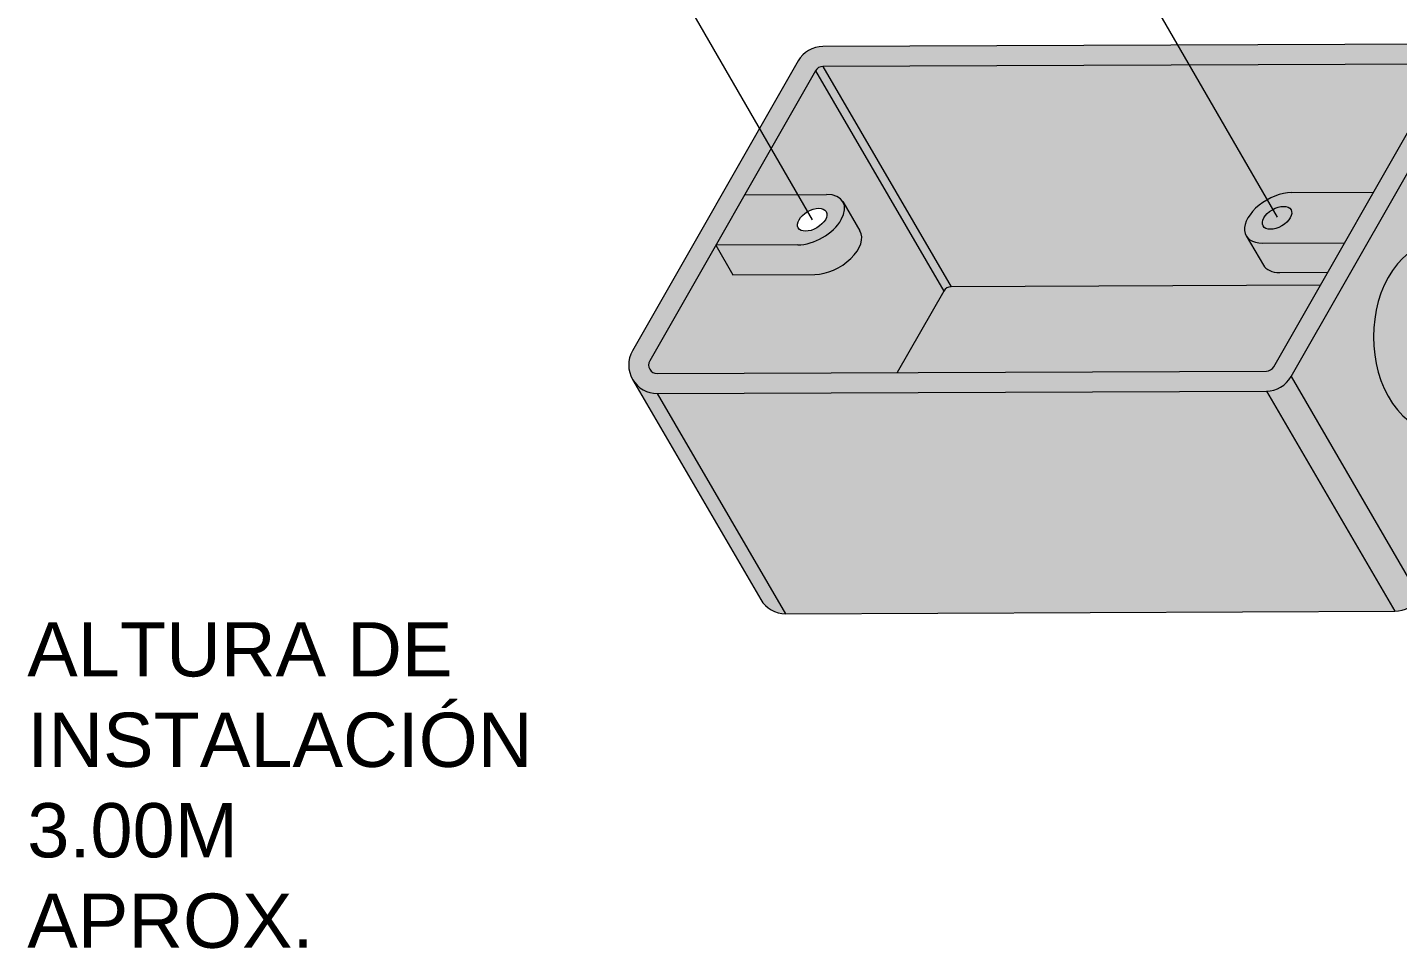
# Model space of a CAD drawing. Header units: millimetres. Extents: x -363 to 427, y -108 to 824.
# Drawn here: x 215.58 to 239.67, y 48.72 to 64.9 of the extents above; entities that cross this region are included whole.
import ezdxf

# ---------------------------------------------------------------- set-up
doc = ezdxf.new("R2010")
doc.units = ezdxf.units.MM
doc.layers.add('TEXTOS', color=251, linetype='Continuous', lineweight=20)
doc.styles.get("Standard").update_dxf_attribs({"font": 'arial.ttf'})

# ---------------------------------------------------------------- blocks, each defined once
blk = doc.blocks.new('A$C1ecbb190')
at = {"lineweight": 0, "transparency": 33554687}
h = blk.add_hatch(color=252, dxfattribs=at)
h.dxf.hatch_style = 1
edge = h.paths.add_edge_path(flags=0)
edge.add_ellipse((12.39129494585654, 8.143410935917473), major_axis=(-0.06099598676604415, 0.0352160493791548), ratio=0.7071067811869526, start_angle=180, end_angle=356.8175339428072)
edge.add_line((12.33177545817784, 8.18096711591761), (12.18561192177958, 7.927804445023412))
edge.add_ellipse((12.20335360886702, 7.819702322045032), major_axis=(-0.1343315388688072, 0.07755635012729903), ratio=0.6109602183845254, start_angle=242.61791704809661, end_angle=296.58458888709106, ccw=False)
edge.add_line((12.30721058030986, 7.856908344784188), (12.45229093309558, 8.10819488680363))
h.paths.add_polyline_path([(13.1065091099947, 8.532048398771622), (13.15418219747198, 8.614620607534107), (12.04897980149644, 8.614620607891538), (12.00130671473403, 8.532048398890765)], flags=16)
edge = h.paths.add_edge_path(flags=16)
edge.add_line((13.40664152403724, 8.012203810611027), (13.10650911118501, 8.53204839880982))
edge.add_line((13.1065091099947, 8.532048398771622), (12.00130671385932, 8.532048398863935))
edge.add_line((12.00130671473403, 8.532048398890765), (12.26788952343145, 8.070313429653652))
edge.add_line((12.26788952310972, 8.070313429871021), (12.32901059649294, 8.176178234560666))
edge.add_ellipse((12.39129494585654, 8.143410935917473), major_axis=(-0.06099598676604415, 0.0352160493791548), ratio=0.7071067811869526, start_angle=356.8175339428711, end_angle=363.18246606492494, ccw=False)
edge.add_ellipse((12.39129494585654, 8.143410935917473), major_axis=(-0.06099598676604415, 0.0352160493791548), ratio=0.7071067811869526, start_angle=180, end_angle=356.8175339428711, ccw=False)
edge.add_line((12.45229093267585, 8.108194886484398), (12.39687045926075, 8.01220381051553))
edge.add_line((12.3968704596366, 8.012203810611027), (12.71107078952855, 8.01220381070334))
edge.add_line((12.7110707889999, 8.012203810968913), (12.80574146681533, 8.176178234898089))
edge.add_ellipse((12.86802581675897, 8.143410936274904), major_axis=(-0.06099598676604415, 0.0352160493791548), ratio=0.7071067811869526, start_angle=356.8175339428711, end_angle=363.18246606492494, ccw=False)
edge.add_ellipse((12.86802581675897, 8.143410936274904), major_axis=(-0.06099598676604415, 0.0352160493791548), ratio=0.7071067811869526, start_angle=180, end_angle=356.8175339428711, ccw=False)
edge.add_line((12.92902180322062, 8.10819488672314), (12.87360132980552, 8.012203810754272))
edge.add_line((12.8736013301816, 8.012203810611027), (13.40664152348381, 8.012203810425945))
edge = h.paths.add_edge_path(flags=0)
edge.add_ellipse((12.94233955409186, 8.272126104750896), major_axis=(-0.0609959867660174, 0.03521604937916351), ratio=0.7071067811867473, start_angle=233.3254298362215, end_angle=306.6745701642068, ccw=False)
edge.add_ellipse((12.94233955409186, 8.272126104750896), major_axis=(-0.0609959867660174, 0.03521604937916351), ratio=0.7071067811867473, start_angle=216.8236547808617, end_angle=233.3254298362215, ccw=False)
edge.add_ellipse((12.94233955409186, 8.272126104750896), major_axis=(-0.0609959867660174, 0.03521604937916351), ratio=0.7071067811867473, start_angle=199.7846137950079, end_angle=216.8236547808617, ccw=False)
edge.add_ellipse((12.94233955409186, 8.272126104750896), major_axis=(-0.0609959867660174, 0.03521604937916351), ratio=0.7071067811867473, start_angle=188.1155774416135, end_angle=199.7846137950079, ccw=False)
edge.add_ellipse((12.94233955409186, 8.272126104750896), major_axis=(-0.0609959867660174, 0.03521604937916351), ratio=0.7071067811867473, start_angle=340.2153862038701, end_angle=548.1155774416135, ccw=False)
edge.add_ellipse((12.94937026466982, 8.28430365363647), major_axis=(-0.06099598676601745, 0.03521604937916353), ratio=0.7071067811867474, start_angle=8.115577442642802, end_angle=171.8844225573572, ccw=False)
edge.add_ellipse((12.94233955409186, 8.272126104750896), major_axis=(-0.0609959867660174, 0.03521604937916351), ratio=0.7071067811867473, start_angle=340.2153862038701, end_angle=548.1155774416135, ccw=False)
edge.add_ellipse((12.94233955409186, 8.272126104750896), major_axis=(-0.0609959867660174, 0.03521604937916351), ratio=0.7071067811867473, start_angle=323.17634521920235, end_angle=340.2153862038701, ccw=False)
edge.add_ellipse((12.94233955409186, 8.272126104750896), major_axis=(-0.0609959867660174, 0.03521604937916351), ratio=0.7071067811867473, start_angle=306.6745701642068, end_angle=323.17634521920235, ccw=False)
edge = h.paths.add_edge_path(flags=0)
edge.add_ellipse((12.46560868318943, 8.272126104631752), major_axis=(-0.06099598676601745, 0.03521604937916353), ratio=0.7071067811867474, start_angle=216.8236547808617, end_angle=233.3254298362215, ccw=False)
edge.add_ellipse((12.46560868318943, 8.272126104631752), major_axis=(-0.06099598676601745, 0.03521604937916353), ratio=0.7071067811867474, start_angle=199.7846137975169, end_angle=216.8236547808617, ccw=False)
edge.add_ellipse((12.46560868318943, 8.272126104631752), major_axis=(-0.06099598676601745, 0.03521604937916353), ratio=0.7071067811867474, start_angle=188.1155774419194, end_angle=199.7846137975169, ccw=False)
edge.add_ellipse((12.46560868318943, 8.272126104631752), major_axis=(-0.06099598676601745, 0.03521604937916353), ratio=0.7071067811867474, start_angle=340.2153862040287, end_angle=548.1155774419194, ccw=False)
edge.add_ellipse((12.47263939454251, 8.28430365363647), major_axis=(-0.06099598676601745, 0.03521604937916353), ratio=0.7071067811867474, start_angle=8.11557744264121, end_angle=171.8844225573448, ccw=False)
edge.add_ellipse((12.46560868318943, 8.272126104631752), major_axis=(-0.06099598676601745, 0.03521604937916353), ratio=0.7071067811867474, start_angle=340.2153862040287, end_angle=548.1155774419194, ccw=False)
edge.add_ellipse((12.46560868318943, 8.272126104631752), major_axis=(-0.06099598676601745, 0.03521604937916353), ratio=0.7071067811867474, start_angle=323.1763452192023, end_angle=340.2153862040287, ccw=False)
edge.add_ellipse((12.46560868318943, 8.272126104631752), major_axis=(-0.06099598676601745, 0.03521604937916353), ratio=0.7071067811867474, start_angle=306.6745701642068, end_angle=323.1763452192023, ccw=False)
edge.add_ellipse((12.46560868318943, 8.272126104631752), major_axis=(-0.06099598676601745, 0.03521604937916353), ratio=0.7071067811867474, start_angle=233.3254298362215, end_angle=306.6745701642068, ccw=False)
h.paths.add_polyline_path([(13.40664152403724, 8.012203810611027), (13.46645346363448, 8.115801129856663), (13.17845990397586, 8.61462060765325), (13.15418219747198, 8.614620607534107), (13.1065091099947, 8.532048398771622)], flags=16)
h.paths.add_polyline_path([(11.05055574347625, 8.773752274551953, -0.1040247586890584), (10.91853776760945, 8.949080970445266), (10.81731169768227, 8.773752274432809)])
h.paths.add_polyline_path([(12.18181524660281, 8.012203810849769), (12.24162718697448, 8.115801129975807), (12.00130671473403, 8.532048398890765), (12.04897980149644, 8.614620607891538), (11.83400974686992, 8.614620607891538)], flags=16)
edge = h.paths.add_edge_path(flags=16)
edge.add_ellipse((12.39129494585654, 8.143410935917473), major_axis=(-0.06099598676604415, 0.0352160493791548), ratio=0.7071067811869526, start_angle=180, end_angle=356.8175339428711)
edge.add_line((12.33177545817784, 8.18096711591761), (12.18561192177958, 7.927804445023412))
edge.add_ellipse((12.20335360886702, 7.819702322045032), major_axis=(-0.1343315388688072, 0.07755635012729903), ratio=0.6109602183845254, start_angle=242.61791704809661, end_angle=296.5845888870913, ccw=False)
edge.add_line((12.30721058030986, 7.856908344784188), (12.45229093309558, 8.10819488680363))
h.paths.add_polyline_path([(12.30893093325744, 6.54084742049281), (12.6485525754299, 7.134644819775076, -0.2679491924368995), (12.8649969831913, 7.260783694186557), (15.9838565255011, 7.273448400059351), (15.09251462157658, 8.817297865310138), (15.09477943601269, 8.808845463076068), (14.66207898147968, 8.059386291542523), (14.50534795488966, 8.149874991574961, -0.04994943867218943), (14.26733932127604, 8.012203810611027), (13.52626540400638, 8.012203810372739), (13.46645346363448, 8.115801129856663), (13.40664152403724, 8.012203810611027), (13.1065091099947, 8.532048398771622), (12.00130671473403, 8.532048398890765), (12.24162718697448, 8.115801129975807), (12.18181524660281, 8.012203810849769), (11.45944292565241, 8.012203810730625)], flags=17)
h.paths.add_polyline_path([(12.28737986614374, 7.801803988972097), (12.31106792106289, 7.760775074520552), (12.24297308929818, 7.760775074520552, 0.5773502691909038), (12.23072436179768, 7.739559655585708), (12.25513613482372, 7.697277224817753), (12.20776002534285, 7.697277224817753), (12.18743116124529, 7.732487849512381, 0.2679491924296183), (12.138436250111, 7.760775074639696), (12.1044065625872, 7.760775074877529), (12.08071850766805, 7.801803989091241), (12.1351627416816, 7.801803988733809, 0.5773502691896706), (12.14128710540194, 7.812411698618234), (12.10274477007056, 7.879168981709881), (12.15012087919376, 7.879168981829025), (12.18662176080602, 7.815947601595326, 0.2679491924302094), (12.211119215807, 7.801803989210384)], flags=16)
h.paths.add_polyline_path([(12.55744937815325, 7.801803988733809), (12.61189361180914, 7.801803988852953, 0.5773502691896727), (12.61801797666203, 7.812411698618234), (12.57947564097299, 7.879168981829025), (12.62685175039428, 7.879168982067768), (12.66335263129167, 7.815947601595326, 0.2679491924302107), (12.68785008706709, 7.801803988852953), (12.76411073668851, 7.801803989210384), (12.78779879196577, 7.76077507475884), (12.71970396020106, 7.76077507475884, 0.5773502691909027), (12.70745523234268, 7.739559655585708), (12.73186700536871, 7.697277224579466), (12.68449089553019, 7.69727722469861), (12.66416203214817, 7.732487848916662, 0.2679491924296181), (12.61516712101366, 7.760775074997582), (12.58113743384729, 7.760775074520552)], flags=16)
edge = h.paths.add_edge_path()
edge.add_ellipse((12.1932545862403, 7.802210301080322), major_axis=(-0.1343315388688072, 0.07755635012729903), ratio=0.6109602183845254, start_angle=0, end_angle=353.882596357598, ccw=False)
edge.add_ellipse((12.1932545862403, 7.802210301080322), major_axis=(-0.1343315388688072, 0.07755635012729903), ratio=0.6109602183845254, start_angle=353.882596357598, end_angle=360, ccw=False)
edge.add_ellipse((12.20335360886702, 7.819702322045032), major_axis=(-0.1343315388688072, 0.07755635012729903), ratio=0.6109602183845254, start_angle=296.5845888870913, end_angle=366.1174036426872, ccw=False)
edge.add_line((12.18561192204606, 7.927804444947014), (12.26788952299421, 8.070313430027))
edge.add_line((12.26788952310972, 8.070313429871021), (12.24162718726257, 8.11580112997035))
edge.add_line((12.24162718697448, 8.115801129975807), (12.18181524660258, 8.012203810636947))
edge.add_line((12.18181524660281, 8.012203810849769), (11.45944292572904, 8.012203810757455))
edge.add_line((11.45944292565241, 8.012203810730625), (12.30893093364011, 6.540847420508726))
edge.add_line((12.30893093325744, 6.54084742049281), (12.64855257569843, 7.134644819801906))
edge.add_arc((12.86601424874925, 7.010267901697716), 0.2505178575497495, 90.23265883287797, 150.2326588341108, ccw=False)
edge.add_line((12.8649969831913, 7.260783694186557), (15.98385652609045, 7.273448400294455))
edge.add_line((15.9838565255011, 7.273448400059351), (15.09251462116163, 8.817297865508863))
edge.add_line((15.09251462157658, 8.817297865310138), (15.09477943604861, 8.808845463062426))
edge.add_line((15.09477943601269, 8.808845463076068), (14.66207898174116, 8.059386291630744))
edge.add_line((14.66207898147968, 8.059386291542523), (14.50534795509157, 8.149874991787783))
edge.add_arc((13.69901009305386, 9.269315091410135), 1.379611135269928, -65.67268219023498, -54.23462022042378, ccw=False)
edge.add_line((14.26733932127604, 8.012203810611027), (13.52626540355254, 8.012203810796109))
edge.add_line((13.52626540400638, 8.012203810372739), (13.46645346381956, 8.115801129804368))
edge.add_line((13.46645346363448, 8.115801129856663), (13.40664152326258, 8.012203810517804))
edge.add_line((13.40664152403724, 8.012203810611027), (12.87360133073503, 8.012203810796109))
edge.add_line((12.8736013301816, 8.012203810611027), (12.78394145081097, 7.856908344559997))
edge.add_ellipse((12.68008447976968, 7.819702322045032), major_axis=(-0.1343315388688072, 0.07755635012729903), ratio=0.6109602183845254, start_angle=242.6179170480966, end_angle=296.5845888870913)
edge.add_ellipse((12.68008447976968, 7.819702322045032), major_axis=(-0.1343315388688072, 0.07755635012729903), ratio=0.6109602183845254, start_angle=296.5845888870913, end_angle=366.1174036426872)
edge.add_ellipse((12.66998545744082, 7.80221030131861), major_axis=(-0.1343315388688072, 0.07755635012729903), ratio=0.6109602183845254, start_angle=0, end_angle=353.882596357598, ccw=False)
edge.add_ellipse((12.66998545744082, 7.80221030131861), major_axis=(-0.1343315388688072, 0.07755635012729903), ratio=0.6109602183845254, start_angle=353.882596357598, end_angle=360, ccw=False)
edge.add_ellipse((12.68008447976968, 7.819702322045032), major_axis=(-0.1343315388688072, 0.07755635012729903), ratio=0.6109602183845254, start_angle=296.5845888870913, end_angle=366.1174036426872, ccw=False)
edge.add_line((12.66234279294872, 7.927804444947014), (12.7110707895572, 8.012203810787469))
edge.add_line((12.7110707889999, 8.012203810968913), (12.39687045910796, 8.0122038108766))
edge.add_line((12.3968704596366, 8.012203810611027), (12.30721058026597, 7.856908344559997))
edge.add_ellipse((12.20335360886702, 7.819702322045032), major_axis=(-0.1343315388688072, 0.07755635012729903), ratio=0.6109602183845254, start_angle=242.6179170480966, end_angle=296.5845888870913)
edge.add_ellipse((12.20335360886702, 7.819702322045032), major_axis=(-0.1343315388688072, 0.07755635012729903), ratio=0.6109602183845254, start_angle=296.5845888870913, end_angle=366.1174036426872)
h.paths.add_polyline_path([(12.22575649341002, 7.728448022284283), (12.23713966604123, 7.728448022404336), (12.23072436179768, 7.739559655585708, -0.2679491924330638), (12.23072436179768, 7.753703268208938), (12.2584953256453, 7.801803988852953), (12.211119215807, 7.801803989210384, -0.2679491924302108), (12.18662176080602, 7.815947601595326), (12.15012087919376, 7.879168981829025), (12.13873770727764, 7.879168981829025), (12.15928357418443, 7.84358249596653, -0.267949192434043), (12.15928357382677, 7.836510690012346), (12.1412871057596, 7.805339892187476, -0.2679491924319045), (12.1351627416816, 7.801803988733809), (12.11671144445791, 7.801803989210384), (12.12240303101203, 7.791945872345423), (12.15643271889348, 7.791945872345423, -0.2679491924280327), (12.20542762967011, 7.763658647455941)], flags=0)
h.paths.add_polyline_path([(12.20776002534285, 7.697277224817753), (12.22575649341002, 7.728448022284283), (12.20542762967011, 7.763658647455941, 0.2679491924280328), (12.15643271889348, 7.791945872345423), (12.12240303101203, 7.791945872345423), (12.1044065625872, 7.760775074877529), (12.138436250111, 7.760775074639696, -0.2679491924296166), (12.18743116124529, 7.732487849512381)], flags=0)
h.paths.add_polyline_path([(12.31106792106289, 7.760775074520552), (12.28737986614374, 7.801803988972097), (12.2584953256453, 7.801803988852953), (12.23072436179768, 7.753703268208938, -0.2679491924302114), (12.24297308929818, 7.760775074520552)], flags=0)
h.paths.add_polyline_path([(12.15928357382677, 7.836510690012346, 0.267949192434043), (12.15928357418443, 7.84358249596653), (12.13873770727764, 7.879168981829025), (12.10274477007056, 7.879168981709881), (12.14128710540194, 7.812411698618234, -0.2679491924312765), (12.1412871057596, 7.805339892187476)], flags=0)
h.paths.add_polyline_path([(12.66416203214817, 7.732487848916662), (12.68449089553019, 7.69727722469861), (12.70248736395502, 7.72844802252348), (12.68215850057254, 7.763658647218108, 0.2679491924280347), (12.63316358943871, 7.791945872345423), (12.59913390185488, 7.791945872345423), (12.58113743384729, 7.760775074520552), (12.61516712101366, 7.760775074997582, -0.2679491924296169)], flags=0)
h.paths.add_polyline_path([(12.70248736395502, 7.72844802252348), (12.71387053730155, 7.728448022165594), (12.70745523234268, 7.739559655585708, -0.2679491924330638), (12.70745523234268, 7.753703268208938), (12.73522619654796, 7.801803988852953), (12.68785008706709, 7.801803988852953, -0.2679491924302108), (12.66335263129167, 7.815947601595326), (12.62685175039428, 7.879168982067768), (12.61546857776307, 7.879168981829025), (12.63601444544452, 7.843582496204817, -0.267949192434043), (12.6360144447292, 7.836510689774059), (12.61801797701969, 7.805339892068332, -0.2679491924319025), (12.61189361180914, 7.801803988852953), (12.59344231571845, 7.801803988972097), (12.59913390185488, 7.791945872345423), (12.63316358943871, 7.791945872345423, -0.2679491924280335), (12.68215850057254, 7.763658647218108)], flags=0)
h.paths.add_polyline_path([(12.78779879196577, 7.76077507475884), (12.76411073668851, 7.801803989210384), (12.73522619654796, 7.801803988852953), (12.70745523234268, 7.753703268208938, -0.2679491924302123), (12.71970396020106, 7.76077507475884)], flags=0)
h.paths.add_polyline_path([(12.73186700536871, 7.697277224579466), (12.71387053730155, 7.728448022165594), (12.70248736395502, 7.72844802252348), (12.68449089553019, 7.69727722469861)], flags=0)
h.paths.add_polyline_path([(12.61801797666203, 7.812411698618234, -0.2679491924312765), (12.61801797701969, 7.805339892068332), (12.6360144447292, 7.836510689774059, 0.267949192432565), (12.63601444544452, 7.843582496204817), (12.61546857776307, 7.879168981829025), (12.57947564097299, 7.879168981829025)], flags=0)
h = blk.add_hatch(color=254, dxfattribs=at)
h.dxf.hatch_style = 1
edge = h.paths.add_edge_path(flags=16)
edge.add_ellipse((12.77174380250835, 5.739232015290781), major_axis=(-0.2705439784594101, -0.1576668728106093), ratio=0.5773502691896337, start_angle=45.00000000000076, end_angle=178.5850203329857)
edge.add_line((13.04445311315908, 5.892993712344833), (13.03993435873804, 5.900743893182607))
edge.add_ellipse((12.77174380250835, 5.739232015290781), major_axis=(-0.2705439784594101, -0.1576668728106093), ratio=0.5773502691896337, start_angle=181.4285227775322, end_angle=225.0000000000007)
edge.add_line((12.89868005420817, 5.961168446817737), (12.64420534540409, 5.960135105362497))
edge.add_line((12.64420534505507, 5.960135105171503), (12.73072587140632, 5.810277157215296))
edge.add_ellipse((12.77174380250835, 5.739232015290781), major_axis=(-0.1227636166500484, -0.07154384156821121), ratio=0.5773502691896326, start_angle=0, end_angle=269.86567386716945, ccw=False)
edge.add_ellipse((12.77174380250835, 5.739232015290781), major_axis=(-0.1227636166500484, -0.07154384156821121), ratio=0.5773502691896326, start_angle=269.8656738671694, end_angle=360, ccw=False)
edge.add_line((12.73072587128536, 5.810277157107066), (12.64420534493411, 5.960135105063273))
edge.add_line((12.64420534505507, 5.960135105171503), (12.17758357385264, 5.958240301143178))
edge.add_line((12.17758357354069, 5.958240301051774), (11.92371107244662, 5.514367437780493))
edge.add_line((11.92371107240569, 5.51436743775912), (12.64480755278214, 5.517295583427767))
h.paths.add_polyline_path([(12.4103423347085, 6.365197720566357), (12.30893093325744, 6.54084742049281), (11.1916722421854, 4.587422719994265, 0.5773502691823705), (11.41015118076461, 4.212530010023784), (16.76418973984369, 4.234271073737546, 0.267949192436905), (16.98063414647231, 4.360409947672451), (18.43751448007492, 6.907632047692005, 0.5773502691825015), (18.21903554191249, 7.282524757662486), (15.9838565255011, 7.273448400059351), (16.08479353382245, 7.098620373406902), (18.21974711610937, 7.107289747157665, -0.5773502691824226), (18.28540072282203, 6.994633311667712), (16.82852038921965, 4.447411212006045, -0.2679491924369657), (16.76347816630255, 4.409506084123223), (11.40943960686582, 4.387765020289862, -0.577350269182417), (11.34378600057016, 4.500421456018103)])
h = blk.add_hatch(color=254, dxfattribs=at)
h.dxf.hatch_style = 1
h.paths.add_polyline_path([(12.80066633381512, 7.047643555798913, -0.2679491924368603), (12.86570855708965, 7.085548683205161), (16.08479353382245, 7.098620373406902), (15.9838565255011, 7.273448400059351), (12.8649969831913, 7.260783694186557, 0.2679491924368995), (12.6485525754299, 7.134644819775076), (12.30893093325744, 6.54084742049281), (12.4103423347085, 6.365197720566357)], flags=17)
h = blk.add_hatch(color=254, dxfattribs=at)
h.dxf.hatch_style = 1
edge = h.paths.add_edge_path(flags=17)
edge.add_line((17.70547565062907, 5.980687329688408), (18.2854007228932, 6.994633311541293))
edge.add_arc((18.22005280782832, 7.032008965411478), 0.07528140227286044, -29.76734116588745, 90.23265883287786)
edge.add_line((18.21974711610937, 7.107289747157665), (16.08479353405414, 7.098620373270933))
edge.add_line((16.08479353382245, 7.098620373406902), (16.76900911533448, 5.91352422281625))
edge.add_ellipse((16.85744291939386, 5.755822752037602), major_axis=(-0.2705439784594103, -0.1576668728106091), ratio=0.5773502691896344, start_angle=224.9999999999997, end_angle=269.45126291863266, ccw=False)
edge.add_line((16.98437917073625, 5.977759184279876), (17.70547565111269, 5.980687329948523))
h = blk.add_hatch(color=254, dxfattribs=at)
h.dxf.hatch_style = 1
edge = h.paths.add_edge_path()
edge.add_line((17.30313897993233, 5.277238436737662), (17.45160314906639, 5.536814466655414))
edge.add_line((17.45160314979216, 5.53681446675364), (16.73050666941572, 5.533886321084992))
edge.add_ellipse((16.85744291939386, 5.755822752037602), major_axis=(-0.2705439784594103, -0.1576668728106091), ratio=0.5773502691896344, start_angle=269.45126291863266, end_angle=404.99999999999983, ccw=False)
edge.add_line((16.76900911565713, 5.913524222651176), (16.08479353414509, 7.098620373241829))
edge.add_line((16.08479353382245, 7.098620373406902), (12.86570855689774, 7.085548683384786))
edge.add_arc((12.86601424874925, 7.010267901697716), 0.0752814022729206, 90.2326588328777, 150.2326588340973)
edge.add_line((12.80066633381512, 7.047643555798913), (11.34378600030959, 4.500421455919877))
edge.add_arc((11.4091339155641, 4.463045801916451), 0.07528140227286069, 150.2326588341082, 270.2326588328647)
edge.add_line((11.40943960686582, 4.387765020289862), (13.5184042589226, 4.396328861585971))
edge.add_line((13.51840425928526, 4.396328861513666), (13.92821877081883, 5.112852076199943))
edge.add_arc((13.99356668516066, 5.075476421871826), 0.07528140227292059, 90.23265883286888, 150.2326588340951, ccw=False)
edge.add_line((13.99326099379914, 5.150757203617559), (17.23833490053721, 5.163934426600463))
edge.add_line((17.23833490081688, 5.163934426227115), (17.30313898075929, 5.277238436563039))
edge.add_line((17.30313897993233, 5.277238436737662), (16.88107402024548, 5.275524563719955))
edge.add_ellipse((17.00801027091393, 5.497460995355141), major_axis=(-0.2705439784594103, -0.1576668728106091), ratio=0.5773502691896344, start_angle=360.09799930060274, end_angle=404.99999999999983, ccw=False)
edge.add_ellipse((17.00801027091393, 5.497460995355141), major_axis=(-0.2705439784594103, -0.1576668728106091), ratio=0.5773502691896344, start_angle=359.90200067761896, end_angle=360.09799930060274, ccw=False)
edge.add_line((16.73731099172483, 5.340061516681089), (16.73762238537711, 5.339527189248656))
edge.add_ellipse((17.00801027091393, 5.497460995355141), major_axis=(-0.2705439784594103, -0.1576668728106091), ratio=0.5773502691896344, start_angle=360.0979993006027, end_angle=404.9999999999998)
edge.add_line((16.88107402070455, 5.275524563470299), (17.3031389803914, 5.277238436488005))
edge = h.paths.add_edge_path(flags=16)
edge.add_ellipse((12.92231115480331, 5.480870258012146), major_axis=(-0.2705439784594101, -0.1576668728106093), ratio=0.5773502691896337, start_angle=45.000000000000796, end_angle=180.8657232202181, ccw=False)
edge.add_line((12.79537490423581, 5.258933826723478), (12.07427842385937, 5.25600568105483))
edge.add_line((12.07427842392576, 5.256005680957514), (11.92371107255508, 5.514367437854617))
edge.add_line((11.92371107240569, 5.51436743775912), (12.64480755278214, 5.517295583427767))
edge.add_ellipse((12.77174380250835, 5.739232015290781), major_axis=(-0.2705439784594101, -0.1576668728106093), ratio=0.5773502691896337, start_angle=45.00000000000076, end_angle=178.5850203329857)
edge.add_line((13.04445311315908, 5.892993712344833), (13.03993435873804, 5.900743893182607))
edge.add_ellipse((12.77174380250835, 5.739232015290781), major_axis=(-0.2705439784594101, -0.1576668728106093), ratio=0.5773502691896337, start_angle=178.5850203329857, end_angle=181.4285227775322, ccw=False)
edge.add_line((13.04445311315908, 5.892993712344833), (13.19144888018423, 5.640879161305293))
edge = h.paths.add_edge_path(flags=16)
edge.add_ellipse((12.77174380250835, 5.739232015290781), major_axis=(-0.1227636166500484, -0.07154384156821121), ratio=0.5773502691896326, start_angle=0, end_angle=360)
h = blk.add_hatch(color=254, dxfattribs=at)
h.dxf.hatch_style = 1
edge = h.paths.add_edge_path(flags=17)
edge.add_line((13.51840425928526, 4.396328861513666), (13.92821877081883, 5.112852076199943))
edge.add_line((13.92821877016672, 5.112852076330455), (12.80066633359615, 7.047643555839841))
edge.add_line((12.80066633381512, 7.047643555798913), (12.41034233508958, 6.365197720791912))
edge.add_line((12.4103423347085, 6.365197720566357), (12.64420534476653, 5.960135105031895))
edge.add_line((12.64420534505507, 5.960135105171503), (12.89868005385915, 5.961168446626743))
edge.add_ellipse((12.77174380250835, 5.739232015290781), major_axis=(-0.2705439784594101, -0.1576668728106093), ratio=0.5773502691896337, start_angle=181.4285227775322, end_angle=225.0000000000007, ccw=False)
edge.add_ellipse((12.77174380250835, 5.739232015290781), major_axis=(-0.2705439784594101, -0.1576668728106093), ratio=0.5773502691896337, start_angle=178.5850203329857, end_angle=181.4285227775322, ccw=False)
edge.add_ellipse((12.77174380250835, 5.739232015290781), major_axis=(-0.2705439784594101, -0.1576668728106093), ratio=0.5773502691896337, start_angle=45.00000000000076, end_angle=178.5850203329857)
edge.add_line((13.04445311315908, 5.892993712344833), (13.19144888018423, 5.640879161305293))
edge.add_ellipse((12.92231115480331, 5.480870258012146), major_axis=(-0.2705439784594101, -0.1576668728106093), ratio=0.5773502691896337, start_angle=45.000000000000796, end_angle=180.8657232202181, ccw=False)
edge.add_line((12.79537490423581, 5.258933826723478), (12.07427842385937, 5.25600568105483))
edge.add_line((12.07427842392576, 5.256005680957514), (11.92371107255508, 5.514367437854617))
edge.add_line((11.92371107240569, 5.51436743775912), (11.34378600014156, 4.500421455906235))
edge.add_arc((11.4091339155641, 4.463045801916451), 0.07528140227286069, 150.2326588341082, 270.2326588328647)
edge.add_line((11.40943960686582, 4.387765020289862), (13.5184042589226, 4.396328861585971))
edge = h.paths.add_edge_path(flags=16)
edge.add_ellipse((12.77174380250835, 5.739232015290781), major_axis=(-0.2705439784594101, -0.1576668728106093), ratio=0.5773502691896337, start_angle=45.00000000000076, end_angle=178.5850203329857)
edge.add_line((13.04445311315908, 5.892993712344833), (13.03993435873804, 5.900743893182607))
edge.add_ellipse((12.77174380250835, 5.739232015290781), major_axis=(-0.2705439784594101, -0.1576668728106093), ratio=0.5773502691896337, start_angle=181.4285227775322, end_angle=225.0000000000007)
edge.add_line((12.89868005420817, 5.961168446817737), (12.64420534540409, 5.960135105362497))
edge.add_line((12.64420534505507, 5.960135105171503), (12.73072587140632, 5.810277157215296))
edge.add_ellipse((12.77174380250835, 5.739232015290781), major_axis=(-0.1227636166500484, -0.07154384156821121), ratio=0.5773502691896326, start_angle=0, end_angle=269.86567386716945, ccw=False)
edge.add_ellipse((12.77174380250835, 5.739232015290781), major_axis=(-0.1227636166500484, -0.07154384156821121), ratio=0.5773502691896326, start_angle=269.8656738671694, end_angle=360, ccw=False)
edge.add_line((12.73072587128536, 5.810277157107066), (12.64420534493411, 5.960135105063273))
edge.add_line((12.64420534505507, 5.960135105171503), (12.17758357385264, 5.958240301143178))
edge.add_line((12.17758357354069, 5.958240301051774), (11.92371107244662, 5.514367437780493))
edge.add_line((11.92371107240569, 5.51436743775912), (12.64480755278214, 5.517295583427767))
h = blk.add_hatch(color=254, dxfattribs=at)
h.dxf.hatch_style = 1
edge = h.paths.add_edge_path(flags=17)
edge.add_line((17.23833490081688, 5.163934426227115), (17.30313898075929, 5.277238436563039))
edge.add_line((17.30313897993233, 5.277238436737662), (16.88107402024548, 5.275524563719955))
edge.add_ellipse((17.00801027091393, 5.497460995355141), major_axis=(-0.2705439784594103, -0.1576668728106091), ratio=0.5773502691896344, start_angle=360.09799930060274, end_angle=404.99999999999983, ccw=False)
edge.add_ellipse((17.00801027091393, 5.497460995355141), major_axis=(-0.2705439784594103, -0.1576668728106091), ratio=0.5773502691896344, start_angle=359.90200067761896, end_angle=360.09799930060274, ccw=False)
edge.add_line((16.73731099172483, 5.340061516681089), (16.58259510939979, 5.605541827359048))
edge.add_ellipse((16.85744291939386, 5.755822752037602), major_axis=(-0.2705439784594103, -0.1576668728106091), ratio=0.5773502691896344, start_angle=269.45126291863266, end_angle=404.99999999999983, ccw=False)
edge.add_line((16.76900911565713, 5.913524222651176), (16.08479353414509, 7.098620373241829))
edge.add_line((16.08479353382245, 7.098620373406902), (12.86570855689774, 7.085548683384786))
edge.add_line((12.86570855708965, 7.085548683205161), (13.99326099366021, 5.150757203695775))
edge.add_line((13.99326099379914, 5.150757203617559), (17.23833490053721, 5.163934426600463))
edge = h.paths.add_edge_path(flags=16)
edge.add_ellipse((12.77174380250835, 5.739232015290781), major_axis=(-0.2705439784594101, -0.1576668728106093), ratio=0.5773502691896337, start_angle=45.00000000000076, end_angle=178.5850203329857)
edge.add_line((13.04445311315908, 5.892993712344833), (13.03993435873804, 5.900743893182607))
edge.add_ellipse((12.77174380250835, 5.739232015290781), major_axis=(-0.2705439784594101, -0.1576668728106093), ratio=0.5773502691896337, start_angle=181.4285227775322, end_angle=225.0000000000007)
edge.add_line((12.89868005420817, 5.961168446817737), (12.64420534540409, 5.960135105362497))
edge.add_line((12.64420534505507, 5.960135105171503), (12.73072587140632, 5.810277157215296))
edge.add_ellipse((12.77174380250835, 5.739232015290781), major_axis=(-0.1227636166500484, -0.07154384156821121), ratio=0.5773502691896326, start_angle=0, end_angle=269.86567386716945, ccw=False)
edge.add_ellipse((12.77174380250835, 5.739232015290781), major_axis=(-0.1227636166500484, -0.07154384156821121), ratio=0.5773502691896326, start_angle=269.8656738671694, end_angle=360, ccw=False)
edge.add_line((12.73072587128536, 5.810277157107066), (12.64420534493411, 5.960135105063273))
edge.add_line((12.64420534505507, 5.960135105171503), (12.17758357385264, 5.958240301143178))
edge.add_line((12.17758357354069, 5.958240301051774), (11.92371107244662, 5.514367437780493))
edge.add_line((11.92371107240569, 5.51436743775912), (12.64480755278214, 5.517295583427767))
h = blk.add_hatch(color=254, dxfattribs=at)
h.dxf.hatch_style = 1
edge = h.paths.add_edge_path()
edge.add_ellipse((18.29741497280293, 4.709573938527683), major_axis=(3.260112577317073e-12, 0.8374180769355066), ratio=0.7071067811865477, start_angle=-42.81439945882403, end_angle=1.4345845828103734, ccw=False)
edge.add_line((18.69985124453001, 5.323869577327059), (19.09267503039518, 5.323869577141977))
edge.add_ellipse((19.10588321181194, 4.709573938765971), major_axis=(2.391348799895941e-12, 0.6142956387197078), ratio=0.5773502691896263, start_angle=277.0866609367364, end_angle=533.4519032530496, ccw=False)
edge.add_line((19.45783757664822, 4.785359866538329), (19.56506691748427, 4.972840567926141))
edge.add_line((19.56506691684376, 4.972840567627372), (18.43751448027319, 6.907632047136758))
edge.add_line((18.43751448007492, 6.907632047692005), (16.9806341465694, 4.360409947812968))
edge.add_line((16.98063414647231, 4.360409947672451), (18.10818658304288, 2.425618468163066))
edge.add_line((18.10818658359904, 2.425618468203993), (19.06314633062289, 4.095278299689653))
edge.add_line((19.06314633061538, 4.095278299727852), (18.69985124414211, 4.095278299912934))
edge.add_ellipse((18.29741497280293, 4.709573938527683), major_axis=(3.260112577317073e-12, 0.8374180769355066), ratio=0.7071067811865477, start_angle=178.5654154171807, end_angle=222.8143994588241, ccw=False)
edge.add_ellipse((18.29741497280293, 4.709573938527683), major_axis=(3.260112577317073e-12, 0.8374180769355066), ratio=0.7071067811865477, start_angle=1.4345845828103734, end_angle=178.5654154171807, ccw=False)
h = blk.add_hatch(color=254, dxfattribs=at)
h.dxf.hatch_style = 1
edge = h.paths.add_edge_path()
edge.add_ellipse((16.85744291939386, 5.755822752037602), major_axis=(-0.2705439784594103, -0.1576668728106091), ratio=0.5773502691896344, start_angle=269.4512629186327, end_angle=404.9999999999998)
edge.add_line((16.73050666918448, 5.533886320868078), (17.45160314956092, 5.536814466536725))
edge.add_line((17.45160314979216, 5.53681446675364), (17.70547565088623, 5.980687330024921))
edge.add_line((17.70547565062907, 5.980687329688408), (16.98437917025262, 5.97775918401976))
edge.add_ellipse((16.85744291939386, 5.755822752037602), major_axis=(-0.2705439784594103, -0.1576668728106091), ratio=0.5773502691896344, start_angle=224.9999999999997, end_angle=269.4512629186327)
edge.add_line((16.76900911565713, 5.913524222651176), (16.81838851991961, 5.827996585713663))
edge.add_ellipse((16.85744291939386, 5.755822752037602), major_axis=(-0.1227636166500484, -0.07154384156821121), ratio=0.5773502691896326, start_angle=0, end_angle=268.9523726770869, ccw=False)
edge.add_ellipse((16.85744291939386, 5.755822752037602), major_axis=(-0.1227636166500484, -0.07154384156821121), ratio=0.5773502691896326, start_angle=268.9523726770869, end_angle=360, ccw=False)
edge.add_line((16.81838852014198, 5.827996585526762), (16.7690091158795, 5.913524222464275))
h = blk.add_hatch(color=254, dxfattribs=at)
h.dxf.hatch_style = 1
edge = h.paths.add_edge_path()
edge.add_ellipse((12.92231115480331, 5.480870258012146), major_axis=(-0.2705439784594101, -0.1576668728106093), ratio=0.5773502691896337, start_angle=45.00000000000076, end_angle=180.8657232202181)
edge.add_line((13.19144888045457, 5.640879161396697), (13.04445311342943, 5.892993712436237))
edge.add_ellipse((12.77174380250835, 5.739232015290781), major_axis=(-0.2705439784594101, -0.1576668728106093), ratio=0.5773502691896337, start_angle=45.000000000000796, end_angle=178.5850203329857, ccw=False)
edge.add_line((12.64480755301383, 5.517295583525083), (11.92371107263739, 5.514367437856436))
edge.add_line((11.92371107240569, 5.51436743775912), (12.07427842377638, 5.256005680862017))
edge.add_line((12.07427842392576, 5.256005680957514), (12.79537490430221, 5.258933826626162))
h = blk.add_hatch(color=254, dxfattribs=at)
h.dxf.hatch_style = 1
edge = h.paths.add_edge_path()
edge.add_ellipse((18.29741497280293, 4.709573938527683), major_axis=(3.260112577317073e-12, 0.8374180769355066), ratio=0.7071067811865477, start_angle=1.434584582810338, end_angle=178.5654154171806)
edge.add_arc((18.48806023242128, 3.889582955995138), 0.2061856495012553, 93.95210221745248, 184.7753055223468, ccw=False)
edge.add_line((18.47384940000438, 4.095278299727852), (18.29741497360192, 4.095278299820166))
edge.add_ellipse((18.29741497280293, 4.709573938527683), major_axis=(2.391348799895941e-12, 0.6142956387197078), ratio=0.5773502691896263, start_angle=0, end_angle=180, ccw=False)
edge.add_line((18.29741497351779, 5.323869576969628), (18.47384939992025, 5.323869576877314))
edge.add_arc((18.48806023242128, 5.529564920464054), 0.2061856495012554, 175.2246944768976, 266.04789777762636, ccw=False)
h = blk.add_hatch(color=254, dxfattribs=at)
h.dxf.hatch_style = 1
h.paths.add_polyline_path([(16.76347816630255, 4.409506084123223, 0.2679491924369656), (16.82852038921965, 4.447411212006045), (17.23833490081688, 5.163934426227115), (13.99326099379914, 5.150757203617559, 0.2679491924368387), (13.92821877016672, 5.112852076330455), (13.51840425928526, 4.396328861513666)], flags=17)
h = blk.add_hatch(color=254, dxfattribs=at)
h.dxf.hatch_style = 1
h.paths.add_polyline_path([(12.32024194451265, 2.402115447917367, 0.2679491924248316), (12.53770361753368, 2.277738529840008), (11.41015118076461, 4.212530010023784, -0.2679491924255875), (11.19268950851824, 4.336906927982)])
h = blk.add_hatch(color=254, dxfattribs=at)
h.dxf.hatch_style = 1
h.paths.add_polyline_path([(17.89174217732807, 2.299479593911656, 0.267949192453014), (18.10818658359904, 2.425618468203993), (16.98063414647231, 4.360409947672451, -0.2679491924530142), (16.76418973984369, 4.234271073737546)])
h = blk.add_hatch(color=254, dxfattribs=at)
h.dxf.hatch_style = 1
h.paths.add_polyline_path([(17.89174217732807, 2.299479593911656), (16.76418973984369, 4.234271073737546), (11.41015118076461, 4.212530010023784), (12.53770361753368, 2.277738529840008)])
at = {"lineweight": 0, "ltscale": 8, "transparency": 33554687}
for points in [[(15.03169989856133, 8.922632055440317), (16.85744292046684, 5.760352381149005)], [(11.45944292565241, 8.012203810730625), (12.77174380250835, 5.739232015290781)]]:
    blk.add_lwpolyline(points, dxfattribs=at)
at = {"lineweight": 0, "transparency": 33554687}
for points in [[(12.6485525754299, 7.134644819775076), (11.1916722421854, 4.587422719994265, 0.5773502691824677), (11.41015118076461, 4.212530010023784), (16.76418973984369, 4.234271073737546, 0.2679491924368764), (16.98063414647231, 4.360409947672451), (18.43751448007492, 6.907632047692005, 0.5773502691824679), (18.21903554191249, 7.282524757662486), (12.8649969831913, 7.260783694186557, 0.2679491924368766)], [(12.80066633381512, 7.047643555798913), (11.34378600057016, 4.500421456018103, 0.5773502691824599), (11.40943960686582, 4.387765020289862), (16.76347816630255, 4.409506084123223, 0.2679491924368759), (16.82852038921965, 4.447411212006045), (18.28540072282203, 6.994633311667712, 0.5773502691824639), (18.21974711610937, 7.107289747157665), (12.86570855708965, 7.085548683205161, 0.2679491924368759)]]:
    blk.add_lwpolyline(points, format="xyb", close=True, dxfattribs=at)
for points in [[(12.80066633381512, 7.047643555798913), (13.92821877016672, 5.112852076330455)], [(12.86570855708965, 7.085548683205161), (13.99326099379914, 5.150757203617559)], [(12.17758357354069, 5.958240301051774), (12.89868005420817, 5.961168446817737)], [(16.98437917073625, 5.977759184279876), (17.70547565062907, 5.980687329688408)], [(13.03993435903453, 5.90074389330448), (13.19144888045457, 5.640879161396697)], [(16.58705503382339, 5.597888946691), (16.7376223849858, 5.339527189054934)], [(12.64480755301383, 5.517295583525083), (11.92371107240569, 5.51436743775912), (12.07427842392576, 5.256005680957514), (12.79537490423581, 5.258933826723478)], [(16.73050666918448, 5.533886320868078), (17.45160314979216, 5.53681446675364)], [(16.88107402070455, 5.275524563470299), (17.30313897993233, 5.277238436737662)], [(16.98063414647231, 4.360409947672451), (18.10818658359904, 2.425618468203993)], [(16.76418973984369, 4.234271073737546), (17.89174217732807, 2.299479593911656)], [(11.41015118076461, 4.212530010023784), (12.53770361753368, 2.277738529840008)]]:
    blk.add_lwpolyline(points, dxfattribs=at)
for points in [[(17.23833490081688, 5.163934426227115), (13.99326099379914, 5.150757203617559, 0.2679491924368759), (13.92821877016672, 5.112852076330455), (13.51840425928526, 4.396328861513666)], [(11.19268950851824, 4.336906927982), (12.32024194451265, 2.402115447917367, 0.267949192425369), (12.53770361753368, 2.277738529840008), (17.89174217732807, 2.299479593911656, 0.2679491924368764), (18.10818658359904, 2.425618468203993), (19.06543834134004, 4.099285671391954)]]:
    blk.add_lwpolyline(points, format="xyb", dxfattribs=at)
for centre, major_axis, ratio, start_param, end_param in [((12.7717437976803, 5.739232009330408), (-0.2705439784594096, -0.1576668728106091), 0.5773502691896337, 0.7853981633974615, 3.926990816987254), ((16.85744291671176, 5.755822752156746), (-0.2705439784594095, -0.1576668728106086), 0.577350269189634, 3.926990816987237, 7.068583470577032), ((12.92231115224013, 5.480870254436013), (-0.2705439784594096, -0.1576668728106091), 0.5773502691896337, 0.7853981633974615, 3.156702374193566), ((18.29741496714018, 4.709573939719576), (3.259973119192529e-12, 0.8374180769355065), 0.7071067811865476, -0.7472522378205584, 3.888844891410352), ((17.00801026823183, 5.497460989275623), (-0.2705439784594095, -0.1576668728106086), 0.577350269189634, 6.281474896339314, 7.068583470577032)]:
    blk.add_ellipse(centre, major_axis=major_axis, ratio=ratio, start_param=start_param, end_param=end_param, dxfattribs=at)
for centre in [(12.7717437976803, 5.739232009330408), (16.85744291671176, 5.755822752156746)]:
    blk.add_ellipse(centre, major_axis=(-0.1227636166500482, -0.07154384156821113), ratio=0.5773502691896325, dxfattribs=at)
at = {"layer": 'TEXTOS', "insert": (5.872015345653381, 2.203064624467515), "char_height": 0.4767308708132382, "width": 4.499565464492974, "attachment_point": 1}
blk.add_mtext('ALTURA DE INSTALACIÓN 3.00M APROX.', dxfattribs=at)

msp = doc.modelspace()

# ---------------------------------------------------------------- block references
at = {"xscale": 2, "yscale": 2}
msp.add_blockref('A$C1ecbb190', (203.8353629987311, 50.04466051375488), dxfattribs=at)

doc.saveas('drawing.dxf')
